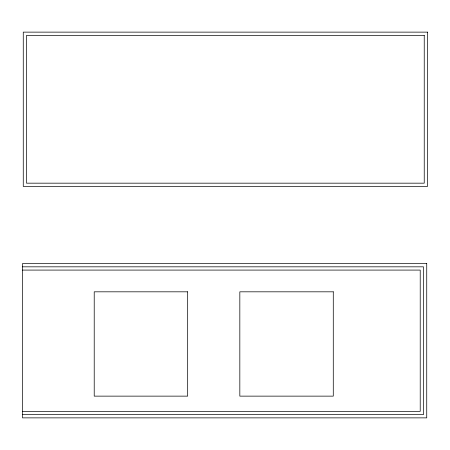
<?xml version="1.0" encoding="UTF-8"?>
<svg xmlns="http://www.w3.org/2000/svg" width="450" height="450" viewBox="0 0 450 450"><rect width="100%" height="100%" fill="white"/><g stroke="black" fill="none" stroke-linecap="round" stroke-linejoin="round"><path stroke-width="0.67" d="M22.5 266.827L423.473 266.827L423.473 414.613L22.5 414.613M22.5 270.084L420.216 270.084L420.216 411.351L22.5 411.351M427.5 32.13L23.265 32.13L23.265 186.435L427.5 186.435L427.5 32.13M424.238 35.387L26.527 35.387L26.527 183.172L424.238 183.172L424.238 35.387M426.735 263.565L22.5 263.565L22.5 417.87L426.735 417.87L426.735 263.565M187.672 291.819L94.219 291.819L94.219 396.135L187.672 396.135L187.672 291.819M333.281 291.819L239.828 291.819L239.828 396.135L333.281 396.135L333.281 291.819"/></g></svg>
